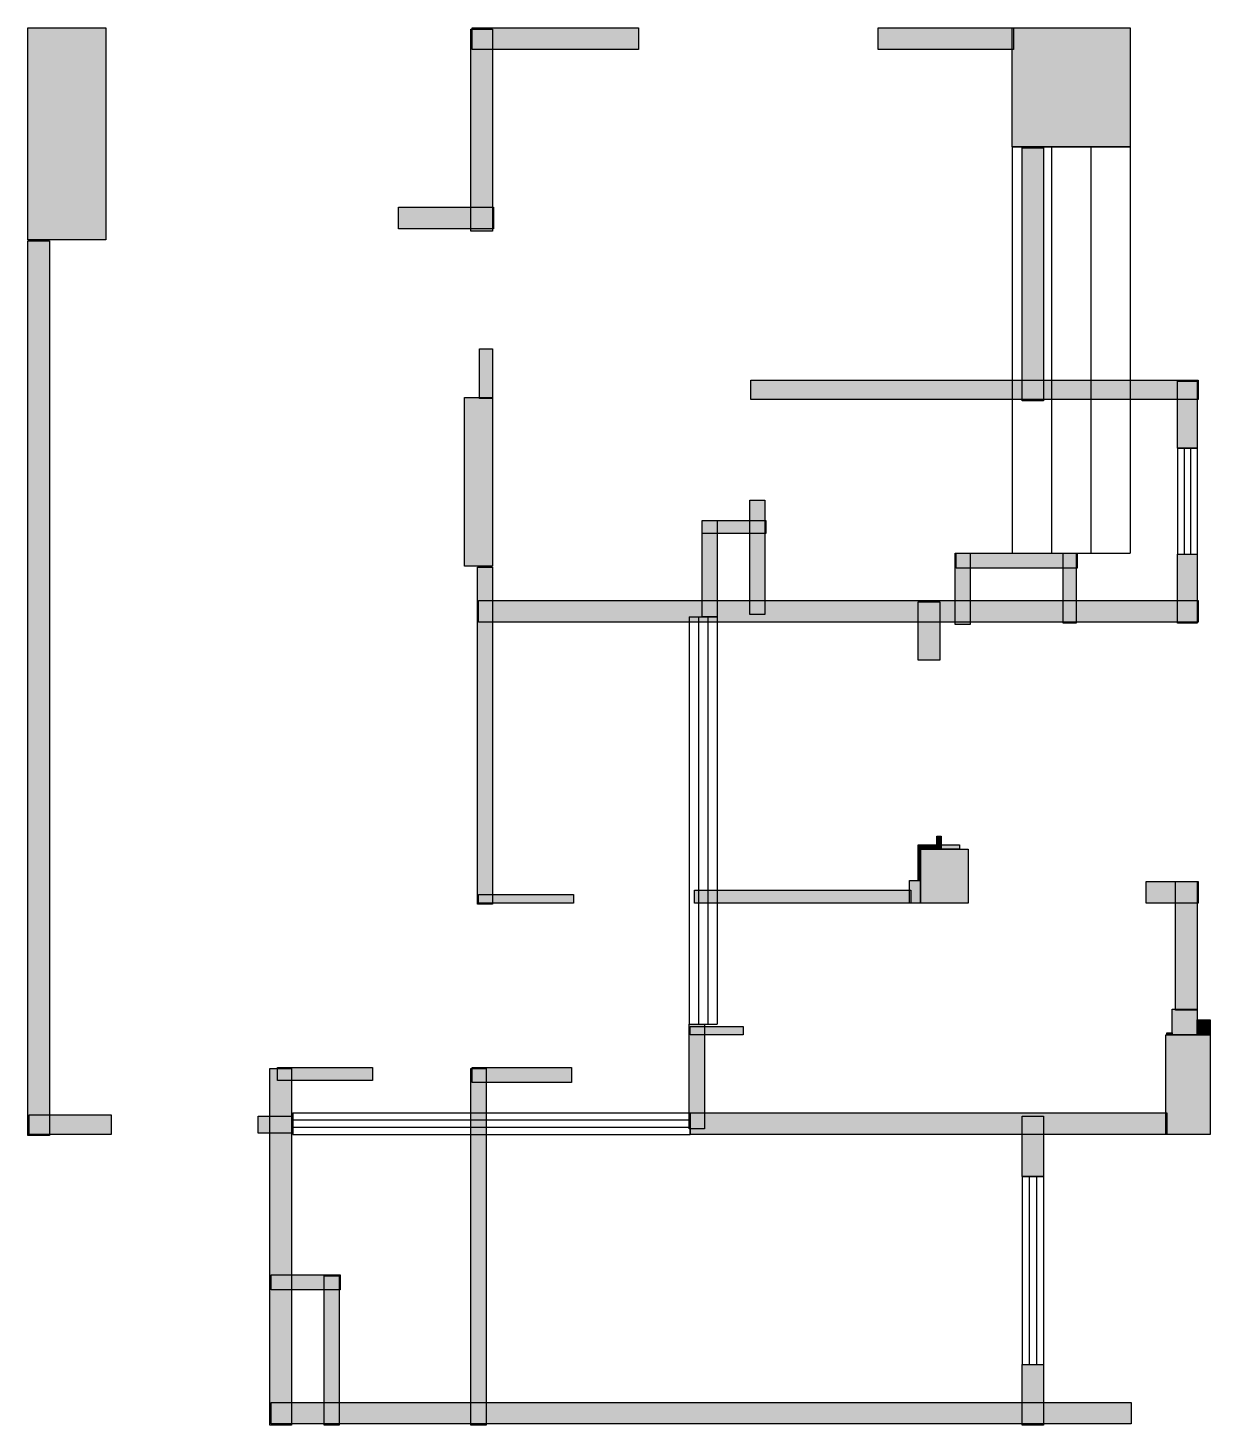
# Model space of a CAD drawing. Header units: centimetres. Extents: x 12 to 975, y 17 to 1155.
import ezdxf

# ---------------------------------------------------------------- set-up
doc = ezdxf.new("R2010")
doc.units = ezdxf.units.CM
doc.layers.add('WALL', color=7, linetype='Continuous')
doc.layers.add('WINDOW', color=5, linetype='Continuous')

msp = doc.modelspace()

# ---------------------------------------------------------------- hatches: boundary and pattern name
at = {"layer": 'WALL'}
h = msp.add_hatch(color=256, dxfattribs=at)
h.dxf.hatch_style = 1
h.paths.add_polyline_path([(12.32, 1154.56), (75.68, 1154.56), (75.68, 982.08), (12.32, 982.08)])
h = msp.add_hatch(color=256, dxfattribs=at)
h.dxf.hatch_style = 1
h.paths.add_polyline_path([(373.12, 1153.68), (390.72, 1153.68), (390.72, 989.12), (373.12, 989.12)])
h = msp.add_hatch(color=256, dxfattribs=at)
h.dxf.hatch_style = 1
h.paths.add_polyline_path([(374, 1154.56), (509.52, 1154.56), (509.52, 1136.96), (374, 1136.96)])
h = msp.add_hatch(color=256, dxfattribs=at)
h.dxf.hatch_style = 1
h.paths.add_polyline_path([(704.88, 1154.56), (814.88, 1154.56), (814.88, 1136.96), (704.88, 1136.96)])
h = msp.add_hatch(color=256, dxfattribs=at)
h.dxf.hatch_style = 1
h.paths.add_polyline_path([(814, 1154.56), (909.92, 1154.56), (909.92, 1057.76), (814, 1057.76)])
h = msp.add_hatch(color=256, dxfattribs=at)
h.dxf.hatch_style = 1
h.paths.add_polyline_path([(821.92, 1056.88), (839.52, 1056.88), (839.52, 850.96), (821.92, 850.96)])
h = msp.add_hatch(color=256, dxfattribs=at)
h.dxf.hatch_style = 1
h.paths.add_polyline_path([(314.16, 1008.48), (391.6, 1008.48), (391.6, 990.88), (314.16, 990.88)])
h = msp.add_hatch(color=256, dxfattribs=at)
h.dxf.hatch_style = 1
h.paths.add_polyline_path([(12.32, 981.2), (29.92, 981.2), (29.92, 252.56), (12.32, 252.56)])
h = msp.add_hatch(color=256, dxfattribs=at)
h.dxf.hatch_style = 1
h.paths.add_polyline_path([(380.16, 893.2), (390.72, 893.2), (390.72, 852.72), (380.16, 852.72)])
h = msp.add_hatch(color=256, dxfattribs=at)
h.dxf.hatch_style = 1
h.paths.add_polyline_path([(601.04, 867.68), (965.36, 867.68), (965.36, 851.84), (601.04, 851.84)])
h = msp.add_hatch(color=256, dxfattribs=at)
h.dxf.hatch_style = 1
h.paths.add_polyline_path([(948.64, 866.8), (964.48, 866.8), (964.48, 812.24), (948.64, 812.24)])
h = msp.add_hatch(color=256, dxfattribs=at)
h.dxf.hatch_style = 1
h.paths.add_polyline_path([(367.84, 853.6), (390.72, 853.6), (390.72, 716.32), (367.84, 716.32)])
h = msp.add_hatch(color=256, dxfattribs=at)
h.dxf.hatch_style = 1
h.paths.add_polyline_path([(600.16, 770), (612.48, 770), (612.48, 676.72), (600.16, 676.72)])
h = msp.add_hatch(color=256, dxfattribs=at)
h.dxf.hatch_style = 1
h.paths.add_polyline_path([(561.44, 753.28), (613.36, 753.28), (613.36, 742.72), (561.44, 742.72)])
h = msp.add_hatch(color=256, dxfattribs=at)
h.dxf.hatch_style = 1
h.paths.add_polyline_path([(561.44, 753.28), (573.76, 753.28), (573.76, 674.96), (561.44, 674.96)])
h = msp.add_hatch(color=256, dxfattribs=at)
h.dxf.hatch_style = 1
h.paths.add_polyline_path([(767.36, 726.88), (779.68, 726.88), (779.68, 668.8), (767.36, 668.8)])
h = msp.add_hatch(color=256, dxfattribs=at)
h.dxf.hatch_style = 1
h.paths.add_polyline_path([(768.24, 726.88), (866.8, 726.88), (866.8, 714.56), (768.24, 714.56)])
h = msp.add_hatch(color=256, dxfattribs=at)
h.dxf.hatch_style = 1
h.paths.add_polyline_path([(855.36, 726.88), (865.92, 726.88), (865.92, 669.68), (855.36, 669.68)])
h = msp.add_hatch(color=256, dxfattribs=at)
h.dxf.hatch_style = 1
h.paths.add_polyline_path([(948.64, 726), (964.48, 726), (964.48, 669.68), (948.64, 669.68)])
h = msp.add_hatch(color=256, dxfattribs=at)
h.dxf.hatch_style = 1
h.paths.add_polyline_path([(378.4, 715.44), (390.72, 715.44), (390.72, 440.88), (378.4, 440.88)])
h = msp.add_hatch(color=256, dxfattribs=at)
h.dxf.hatch_style = 1
h.paths.add_polyline_path([(379.28, 688.16), (965.36, 688.16), (965.36, 670.56), (379.28, 670.56)])
h = msp.add_hatch(color=256, dxfattribs=at)
h.dxf.hatch_style = 1
h.paths.add_polyline_path([(737.44, 687.28), (755.04, 687.28), (755.04, 639.76), (737.44, 639.76)])
h = msp.add_hatch(color=256, dxfattribs=at)
h.dxf.hatch_style = 1
h.paths.add_polyline_path([(737.44, 489.28), (742.72, 489.28), (742.72, 485.76), (737.44, 485.76)])
h = msp.add_hatch(color=256, dxfattribs=at)
h.dxf.hatch_style = 1
h.paths.add_polyline_path([(742.72, 489.28), (748, 489.28), (748, 485.76), (742.72, 485.76)])
h = msp.add_hatch(color=256, dxfattribs=at)
h.dxf.hatch_style = 1
h.paths.add_polyline_path([(748, 489.28), (752.4, 489.28), (752.4, 485.76), (748, 485.76)])
h = msp.add_hatch(color=256, dxfattribs=at)
h.dxf.hatch_style = 1
h.paths.add_polyline_path([(752.4, 496.32), (755.92, 496.32), (755.92, 485.76), (752.4, 485.76)])
h = msp.add_hatch(color=256, dxfattribs=at)
h.dxf.hatch_style = 1
h.paths.add_polyline_path([(755.92, 489.28), (770.88, 489.28), (770.88, 485.76), (755.92, 485.76)])
h = msp.add_hatch(color=256, dxfattribs=at)
h.dxf.hatch_style = 1
h.paths.add_polyline_path([(737.44, 485.76), (739.2, 485.76), (739.2, 476.96), (737.44, 476.96)])
h = msp.add_hatch(color=256, dxfattribs=at)
h.dxf.hatch_style = 1
h.paths.add_polyline_path([(739.2, 485.76), (777.92, 485.76), (777.92, 441.76), (739.2, 441.76)])
h = msp.add_hatch(color=256, dxfattribs=at)
h.dxf.hatch_style = 1
h.paths.add_polyline_path([(737.44, 476.96), (739.2, 476.96), (739.2, 469.92), (737.44, 469.92)])
h = msp.add_hatch(color=256, dxfattribs=at)
h.dxf.hatch_style = 1
h.paths.add_polyline_path([(737.44, 469.92), (739.2, 469.92), (739.2, 464.64), (737.44, 464.64)])
h = msp.add_hatch(color=256, dxfattribs=at)
h.dxf.hatch_style = 1
h.paths.add_polyline_path([(730.4, 460.24), (739.2, 460.24), (739.2, 441.76), (730.4, 441.76)])
h = msp.add_hatch(color=256, dxfattribs=at)
h.dxf.hatch_style = 1
h.paths.add_polyline_path([(737.44, 464.64), (739.2, 464.64), (739.2, 460.24), (737.44, 460.24)])
h = msp.add_hatch(color=256, dxfattribs=at)
h.dxf.hatch_style = 1
h.paths.add_polyline_path([(923.12, 459.36), (965.36, 459.36), (965.36, 441.76), (923.12, 441.76)])
h = msp.add_hatch(color=256, dxfattribs=at)
h.dxf.hatch_style = 1
h.paths.add_polyline_path([(946.88, 459.36), (964.48, 459.36), (964.48, 354.64), (946.88, 354.64)])
h = msp.add_hatch(color=256, dxfattribs=at)
h.dxf.hatch_style = 1
h.paths.add_polyline_path([(379.28, 448.8), (456.72, 448.8), (456.72, 441.76), (379.28, 441.76)])
h = msp.add_hatch(color=256, dxfattribs=at)
h.dxf.hatch_style = 1
h.paths.add_polyline_path([(555.28, 452.32), (731.28, 452.32), (731.28, 441.76), (555.28, 441.76)])
h = msp.add_hatch(color=256, dxfattribs=at)
h.dxf.hatch_style = 1
h.paths.add_polyline_path([(944.24, 355.52), (964.48, 355.52), (964.48, 334.4), (944.24, 334.4)])
h = msp.add_hatch(color=256, dxfattribs=at)
h.dxf.hatch_style = 1
h.paths.add_polyline_path([(550.88, 343.2), (563.2, 343.2), (563.2, 257.84), (550.88, 257.84)])
h = msp.add_hatch(color=256, dxfattribs=at)
h.dxf.hatch_style = 1
h.paths.add_polyline_path([(551.76, 341.44), (594.88, 341.44), (594.88, 334.4), (551.76, 334.4)])
h = msp.add_hatch(color=256, dxfattribs=at)
h.dxf.hatch_style = 1
h.paths.add_polyline_path([(964.48, 346.72), (975.04, 346.72), (975.04, 334.4), (964.48, 334.4)])
h = msp.add_hatch(color=256, dxfattribs=at)
h.dxf.hatch_style = 1
h.paths.add_polyline_path([(938.96, 334.4), (975.04, 334.4), (975.04, 253.44), (938.96, 253.44)])
h = msp.add_hatch(color=256, dxfattribs=at)
h.dxf.hatch_style = 1
h.paths.add_polyline_path([(939.84, 336.16), (944.24, 336.16), (944.24, 334.4), (939.84, 334.4)])
h = msp.add_hatch(color=256, dxfattribs=at)
h.dxf.hatch_style = 1
h.paths.add_polyline_path([(215.6, 308), (293.04, 308), (293.04, 297.44), (215.6, 297.44)])
h = msp.add_hatch(color=256, dxfattribs=at)
h.dxf.hatch_style = 1
h.paths.add_polyline_path([(374, 308), (454.96, 308), (454.96, 295.68), (374, 295.68)])
h = msp.add_hatch(color=256, dxfattribs=at)
h.dxf.hatch_style = 1
h.paths.add_polyline_path([(209.44, 307.12), (227.04, 307.12), (227.04, 16.72), (209.44, 16.72)])
h = msp.add_hatch(color=256, dxfattribs=at)
h.dxf.hatch_style = 1
h.paths.add_polyline_path([(373.12, 307.12), (385.44, 307.12), (385.44, 16.72), (373.12, 16.72)])
h = msp.add_hatch(color=256, dxfattribs=at)
h.dxf.hatch_style = 1
h.paths.add_polyline_path([(13.2, 269.28), (80.08, 269.28), (80.08, 253.44), (13.2, 253.44)])
h = msp.add_hatch(color=256, dxfattribs=at)
h.dxf.hatch_style = 1
h.paths.add_polyline_path([(199.76, 268.4), (227.92, 268.4), (227.92, 254.32), (199.76, 254.32)])
h = msp.add_hatch(color=256, dxfattribs=at)
h.dxf.hatch_style = 1
h.paths.add_polyline_path([(551.76, 271.04), (939.84, 271.04), (939.84, 253.44), (551.76, 253.44)])
h = msp.add_hatch(color=256, dxfattribs=at)
h.dxf.hatch_style = 1
h.paths.add_polyline_path([(821.92, 268.4), (839.52, 268.4), (839.52, 219.12), (821.92, 219.12)])
h = msp.add_hatch(color=256, dxfattribs=at)
h.dxf.hatch_style = 1
h.paths.add_polyline_path([(210.32, 139.04), (266.64, 139.04), (266.64, 126.72), (210.32, 126.72)])
h = msp.add_hatch(color=256, dxfattribs=at)
h.dxf.hatch_style = 1
h.paths.add_polyline_path([(253.44, 138.16), (265.76, 138.16), (265.76, 16.72), (253.44, 16.72)])
h = msp.add_hatch(color=256, dxfattribs=at)
h.dxf.hatch_style = 1
h.paths.add_polyline_path([(821.92, 66), (839.52, 66), (839.52, 16.72), (821.92, 16.72)])
h = msp.add_hatch(color=256, dxfattribs=at)
h.dxf.hatch_style = 1
h.paths.add_polyline_path([(210.32, 35.2), (910.8, 35.2), (910.8, 17.6), (210.32, 17.6)])

# ---------------------------------------------------------------- linework, layer by layer
for points in [[(12.32, 1154.56), (75.68, 1154.56), (75.68, 982.08), (12.32, 982.08)], [(373.12, 1153.68), (390.72, 1153.68), (390.72, 989.12), (373.12, 989.12)], [(374, 1154.56), (509.52, 1154.56), (509.52, 1136.96), (374, 1136.96)], [(704.88, 1154.56), (814.88, 1154.56), (814.88, 1136.96), (704.88, 1136.96)], [(814, 1154.56), (909.92, 1154.56), (909.92, 1057.76), (814, 1057.76)], [(821.92, 1056.88), (839.52, 1056.88), (839.52, 850.96), (821.92, 850.96)], [(314.16, 1008.48), (391.6, 1008.48), (391.6, 990.88), (314.16, 990.88)], [(12.32, 981.2), (29.92, 981.2), (29.92, 252.56), (12.32, 252.56)], [(380.16, 893.2), (390.72, 893.2), (390.72, 852.72), (380.16, 852.72)], [(601.04, 867.68), (965.36, 867.68), (965.36, 851.84), (601.04, 851.84)], [(948.64, 866.8), (964.48, 866.8), (964.48, 812.24), (948.64, 812.24)], [(367.84, 853.6), (390.72, 853.6), (390.72, 716.32), (367.84, 716.32)], [(600.16, 770), (612.48, 770), (612.48, 676.72), (600.16, 676.72)], [(561.44, 753.28), (613.36, 753.28), (613.36, 742.72), (561.44, 742.72)], [(561.44, 753.28), (573.76, 753.28), (573.76, 674.96), (561.44, 674.96)], [(767.36, 726.88), (779.68, 726.88), (779.68, 668.8), (767.36, 668.8)], [(768.24, 726.88), (866.8, 726.88), (866.8, 714.56), (768.24, 714.56)], [(855.36, 726.88), (865.92, 726.88), (865.92, 669.68), (855.36, 669.68)], [(948.64, 726), (964.48, 726), (964.48, 669.68), (948.64, 669.68)], [(378.4, 715.44), (390.72, 715.44), (390.72, 440.88), (378.4, 440.88)], [(379.28, 688.16), (965.36, 688.16), (965.36, 670.56), (379.28, 670.56)], [(737.44, 687.28), (755.04, 687.28), (755.04, 639.76), (737.44, 639.76)], [(737.44, 489.28), (742.72, 489.28), (742.72, 485.76), (737.44, 485.76)], [(742.72, 489.28), (748, 489.28), (748, 485.76), (742.72, 485.76)], [(748, 489.28), (752.4, 489.28), (752.4, 485.76), (748, 485.76)], [(752.4, 496.32), (755.92, 496.32), (755.92, 485.76), (752.4, 485.76)], [(755.92, 489.28), (770.88, 489.28), (770.88, 485.76), (755.92, 485.76)], [(737.44, 485.76), (739.2, 485.76), (739.2, 476.96), (737.44, 476.96)], [(739.2, 485.76), (777.92, 485.76), (777.92, 441.76), (739.2, 441.76)], [(737.44, 476.96), (739.2, 476.96), (739.2, 469.92), (737.44, 469.92)], [(737.44, 469.92), (739.2, 469.92), (739.2, 464.64), (737.44, 464.64)], [(730.4, 460.24), (739.2, 460.24), (739.2, 441.76), (730.4, 441.76)], [(737.44, 464.64), (739.2, 464.64), (739.2, 460.24), (737.44, 460.24)], [(923.12, 459.36), (965.36, 459.36), (965.36, 441.76), (923.12, 441.76)], [(946.88, 459.36), (964.48, 459.36), (964.48, 354.64), (946.88, 354.64)], [(379.28, 448.8), (456.72, 448.8), (456.72, 441.76), (379.28, 441.76)], [(555.28, 452.32), (731.28, 452.32), (731.28, 441.76), (555.28, 441.76)], [(944.24, 355.52), (964.48, 355.52), (964.48, 334.4), (944.24, 334.4)], [(550.88, 343.2), (563.2, 343.2), (563.2, 257.84), (550.88, 257.84)], [(551.76, 341.44), (594.88, 341.44), (594.88, 334.4), (551.76, 334.4)], [(964.48, 346.72), (975.04, 346.72), (975.04, 334.4), (964.48, 334.4)], [(938.96, 334.4), (975.04, 334.4), (975.04, 253.44), (938.96, 253.44)], [(939.84, 336.16), (944.24, 336.16), (944.24, 334.4), (939.84, 334.4)], [(215.6, 308), (293.04, 308), (293.04, 297.44), (215.6, 297.44)], [(374, 308), (454.96, 308), (454.96, 295.68), (374, 295.68)], [(209.44, 307.12), (227.04, 307.12), (227.04, 16.72), (209.44, 16.72)], [(373.12, 307.12), (385.44, 307.12), (385.44, 16.72), (373.12, 16.72)], [(13.2, 269.28), (80.08, 269.28), (80.08, 253.44), (13.2, 253.44)], [(199.76, 268.4), (227.92, 268.4), (227.92, 254.32), (199.76, 254.32)], [(551.76, 271.04), (939.84, 271.04), (939.84, 253.44), (551.76, 253.44)], [(821.92, 268.4), (839.52, 268.4), (839.52, 219.12), (821.92, 219.12)], [(210.32, 139.04), (266.64, 139.04), (266.64, 126.72), (210.32, 126.72)], [(253.44, 138.16), (265.76, 138.16), (265.76, 16.72), (253.44, 16.72)], [(821.92, 66), (839.52, 66), (839.52, 16.72), (821.92, 16.72)], [(210.32, 35.2), (910.8, 35.2), (910.8, 17.6), (210.32, 17.6)]]:
    msp.add_lwpolyline(points, close=True, dxfattribs=at)
at = {"layer": 'WINDOW'}
for p, q in [((814, 1057.76), (814, 726.88)), ((814, 1057.76), (909.92, 1057.76)), ((845.97, 1057.76), (845.97, 726.88)), ((877.95, 1057.76), (877.95, 726.88)), ((909.92, 1057.76), (909.92, 726.88)), ((948.64, 812.24), (948.64, 726)), ((948.64, 812.24), (964.48, 812.24)), ((953.92, 812.24), (953.92, 726)), ((959.2, 812.24), (959.2, 726)), ((964.48, 812.24), (964.48, 726)), ((814, 726.88), (909.92, 726.88)), ((948.64, 726), (964.48, 726)), ((550.88, 674.96), (550.88, 343.2)), ((550.88, 674.96), (573.76, 674.96)), ((558.51, 674.96), (558.51, 343.2)), ((566.13, 674.96), (566.13, 343.2)), ((573.76, 674.96), (573.76, 343.2)), ((550.88, 343.2), (573.76, 343.2)), ((227.92, 271.04), (551.76, 271.04)), ((227.92, 271.04), (227.92, 253.44)), ((227.92, 265.17), (551.76, 265.17)), ((551.76, 271.04), (551.76, 253.44)), ((227.92, 259.31), (551.76, 259.31)), ((227.92, 253.44), (551.76, 253.44)), ((821.92, 219.12), (821.92, 66)), ((821.92, 219.12), (839.52, 219.12)), ((827.79, 219.12), (827.79, 66)), ((833.65, 219.12), (833.65, 66)), ((839.52, 219.12), (839.52, 66)), ((821.92, 66), (839.52, 66))]:
    msp.add_line(p, q, dxfattribs=at)

doc.saveas('drawing.dxf')
